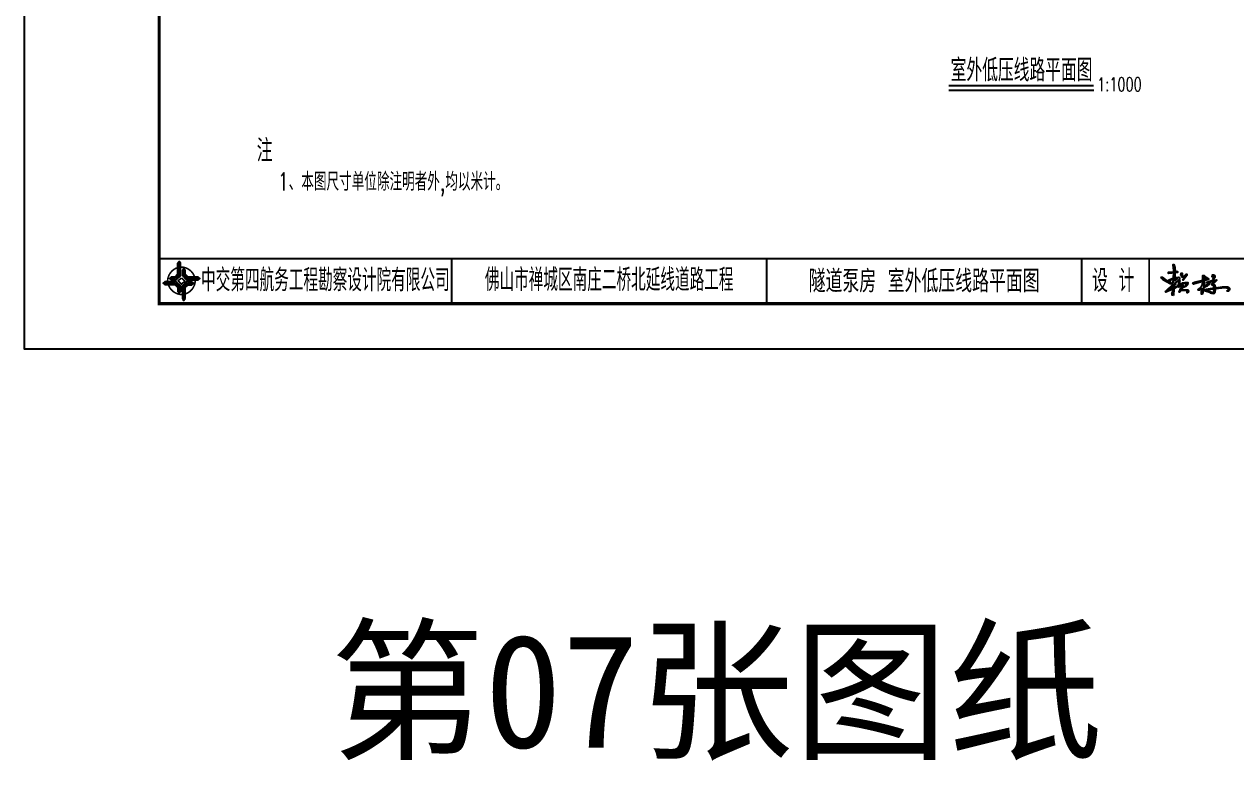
# Model space of a CAD drawing. Header units: millimetres. Extents: x 536322 to 537268, y -176210 to -175465.
# Drawn here: x 536321.5 to 536590.8, y -176209.5 to -176045.8 of the extents above; entities that cross this region are included whole.
import ezdxf
from ezdxf.enums import TextEntityAlignment as Align

# ---------------------------------------------------------------- set-up
doc = ezdxf.new("R2010")
doc.units = ezdxf.units.MM
doc.header["$MEASUREMENT"] = 0
for name, color, linetype in [('1', 1, 'Continuous'), ('图框', 7, 'Continuous'), ('文字', 7, 'Continuous'), ('次轮廓线', 7, 'Continuous')]:
    doc.layers.add(name, color=color, linetype=linetype)
doc.styles.add('-黑体', font='SIMHEI.TTF')
doc.styles.get("Standard").update_dxf_attribs({"font": 'simplex1.shx', "width": 0.8, "bigfont": 'HZTXT.shx'})
doc.styles.add('四航院', font='simplex1.shx', dxfattribs={"width": 0.7, "height": 3.5, "bigfont": 'HZTXT.shx'})

# ---------------------------------------------------------------- blocks, each defined once
blk = doc.blocks.new('tb')
at = {"lineweight": -3}
h = blk.add_hatch(color=256, dxfattribs=at)
h.paths.add_polyline_path([(-1.23, -0.13), (-3.78, -0.14), (-4.14, -0.41), (-1.4, -0.44), (-0.56, -1.24), (-0.54, -2.62), (-0.27, -2.2), (-0.26, -1.06)])
h.paths.add_polyline_path([(0.13, -1.08), (0.14, -3.86), (0.41, -4.26), (0.44, -1.24), (1.25, -0.43), (2.66, -0.43), (2.26, -0.16), (1.07, -0.15)])
h.paths.add_polyline_path([(1.08, 0.3), (3.62, 0.3), (4.02, 0.56), (1.25, 0.57), (0.43, 1.39), (0.43, 2.8), (0.16, 2.41), (0.15, 1.24)])
h.paths.add_polyline_path([(-0.28, 1.21), (-0.28, 3.99), (-0.56, 4.39), (-0.57, 1.41), (-1.38, 0.6), (-2.74, 0.56), (-2.33, 0.3), (-1.2, 0.29)])
for p, q in [((-0.56, 4.39), (-0.57, 1.41)), ((0.43, 2.8), (0.43, 1.39)), ((-1.38, 0.6), (-2.74, 0.56)), ((-0.57, 1.41), (-1.38, 0.6)), ((0.43, 1.39), (1.25, 0.57)), ((1.25, 0.57), (4.02, 0.56)), ((-4.14, -0.41), (-1.4, -0.44)), ((-1.4, -0.44), (-0.56, -1.24)), ((-0.56, -1.24), (-0.54, -2.62)), ((0.41, -4.26), (0.44, -1.24)), ((0.44, -1.24), (1.25, -0.43)), ((1.25, -0.43), (2.66, -0.43))]:
    blk.add_line(p, q, dxfattribs=at)
at = {"lineweight": -3, "const_width": 0.35, "flags": 128}
for points in [[(-0.9, 3.02, 0.324167), (-3.16, -0.14)], [(2.88, 0.92, 0.324403), (-0.24, 3.15)], [(0.75, -2.86, 0.325418), (3.02, 0.26)], [(-2.98, -0.76, 0.322976), (0.14, -2.98)]]:
    blk.add_lwpolyline(points, format="xyb", dxfattribs=at)
at = {"lineweight": -3, "flags": 128}
for points in [[(-0.9, 3.99), (-0.9, 1.58), (-1.53, 0.91), (-2.34, 0.91), (-2.74, 0.56), (-2.33, 0.3), (-1.2, 0.29), (-0.28, 1.21), (-0.28, 3.99), (-0.56, 4.39)], [(3.62, 0.92), (1.43, 0.92), (0.77, 1.54), (0.77, 2.38), (0.43, 2.8), (0.16, 2.41), (0.15, 1.24), (1.08, 0.3), (3.62, 0.3), (4.02, 0.56)], [(-0.04, 0.77), (0.68, 0.04), (-0.04, -0.69), (-0.77, 0.05)], [(-3.73, -0.76), (-1.54, -0.76), (-0.89, -1.39), (-0.89, -2.21), (-0.54, -2.62), (-0.27, -2.2), (-0.26, -1.06), (-1.23, -0.13), (-3.78, -0.14), (-4.14, -0.41)], [(0.75, -3.85), (0.75, -1.43), (1.4, -0.78), (2.26, -0.78), (2.66, -0.43), (2.26, -0.16), (1.07, -0.15), (0.13, -1.08), (0.14, -3.86), (0.41, -4.26)]]:
    blk.add_lwpolyline(points, close=True, dxfattribs=at)
blk = doc.blocks.new('series')
at = {"width": 0.75}
for tag, height, p in [('页码', 4, (-35, -19)), ('图名', 5, (-220, -282)), ('图号', 5, (-20, -282))]:
    blk.add_attdef(tag, text='', height=height, dxfattribs=at).set_placement(p, align=Align.MIDDLE_CENTER)

msp = doc.modelspace()

# ---------------------------------------------------------------- hatches: boundary and pattern name
at = {"linetype": 'Continuous'}
h = msp.add_hatch(color=256, dxfattribs=at)
h.paths.add_polyline_path([(536576.91, -176103.16), (536576.7, -176103.4), (536576.7, -176103.52), (536576.85, -176103.58), (536575.23, -176105.11), (536575.2, -176105.29), (536575.29, -176105.35), (536576.79, -176104.69), (536576.79, -176105.26), (536576.61, -176105.65), (536576.7, -176105.74), (536576.7, -176106.04), (536576.94, -176106.07), (536577.03, -176104.6), (536577.99, -176103.97), (536577.99, -176104.18), (536578.14, -176104.24, -0.219057), (536579.94, -176103.37), (536579.64, -176103.91), (536579.13, -176104.33), (536579.7, -176104.12), (536580.06, -176103.7), (536580.15, -176103.19, 0.293496), (536578.2, -176104), (536578.26, -176103.01), (536578.35, -176102.86), (536578.32, -176102.68), (536578.08, -176102.89, -0.49928), (536577.06, -176104.27), (536577.18, -176103.73), (536577.39, -176103.64), (536577.36, -176103.31), (536577.24, -176103.34), (536577.93, -176102.86), (536578.26, -176102.44), (536578.29, -176102.17), (536578.08, -176102.02), (536577.24, -176102.08), (536577.24, -176101.33), (536577.33, -176100.97), (536577.72, -176100.88), (536577.72, -176101), (536577.87, -176100.97), (536577.87, -176100.73), (536577.33, -176100.76), (536577.27, -176099.89), (536577.06, -176099.2), (536576.91, -176099.2), (536576.88, -176099.5), (536576.97, -176099.62), (536577.03, -176100.82), (536576.7, -176100.94), (536575.86, -176100.94), (536575.86, -176101.18), (536576.61, -176101.15), (536577.03, -176101.03), (536576.97, -176102.2), (536575.86, -176102.65), (536575.95, -176102.98), (536576.1, -176102.98), (536576.1, -176102.8), (536576.31, -176102.8), (536576.43, -176102.62), (536576.97, -176102.44)])
h.paths.add_polyline_path([(536577.18, -176102.77), (536577.24, -176102.35), (536577.78, -176102.26), (536577.78, -176102.38), (536577.27, -176102.83)], flags=16)
h.paths.add_polyline_path([(536576.82, -176103.88), (536576.82, -176104.42), (536575.86, -176104.9)], flags=16)
for points in [[(536576.19, -176103.52), (536576.52, -176103.55), (536576.55, -176103.4), (536576.4, -176103.22), (536576.31, -176103.31), (536575.77, -176103.04), (536574.45, -176102.02), (536574.24, -176102.02, 0.426792), (536574.66, -176102.5), (536574.75, -176102.65)], [(536578.71, -176101.75), (536578.71, -176101.51), (536578.59, -176101.54), (536578.65, -176101.15), (536578.89, -176101.15), (536578.95, -176102.05), (536578.86, -176102.05)], [(536579.13, -176102.71), (536579.07, -176102.65), (536579.67, -176101.63), (536579.37, -176101.69), (536579.79, -176101.33), (536579.94, -176101.36), (536579.94, -176101.63)], [(536585.73, -176102.41), (536585.82, -176102.5), (536586.12, -176102.11, 0.66475), (536585.64, -176101.51), (536585.58, -176101.93), (536585.76, -176101.78, -0.537712)]]:
    msp.add_hatch(color=256, dxfattribs=at).paths.add_polyline_path(points)
h = msp.add_hatch(color=256, dxfattribs=at)
h.paths.add_polyline_path([(536582.49, -176104.72), (536582.46, -176104.87), (536582.73, -176104.87), (536583.3, -176104.63), (536583.18, -176105.17), (536583.21, -176105.77), (536583.39, -176105.77), (536583.63, -176104.42), (536584.35, -176104), (536584.95, -176103.49), (536584.92, -176103.31), (536584.74, -176103.49), (536583.69, -176104.03), (536583.84, -176103.25), (536583.69, -176103.25), (536583.78, -176102.83), (536584.77, -176102.56), (536584.77, -176102.41), (536584.11, -176102.05), (536583.75, -176101.63), (536583.51, -176101.63), (536583.45, -176102.68), (536581.62, -176103.16), (536581.56, -176103.25), (536581.32, -176103.28), (536581.26, -176103.46), (536581.38, -176103.55), (536583.45, -176102.95), (536583.42, -176103.67), (536583.15, -176104.09)])
h.paths.add_polyline_path([(536583.78, -176102.59), (536583.78, -176102.05), (536584.35, -176102.44)], flags=16)
h = msp.add_hatch(color=256, dxfattribs=at)
h.paths.add_polyline_path([(536585.97, -176102.95), (536585.46, -176103.49), (536585.46, -176103.67), (536586.03, -176104.09), (536586, -176104.39), (536583.81, -176104.78), (536583.78, -176104.93), (536583.87, -176105.05), (536585.07, -176105.44), (536585.16, -176105.56), (536585.73, -176105.74), (536585.97, -176105.68), (536586.12, -176105.44), (536586.24, -176104.63), (536588.43, -176104.39), (536589.15, -176104.51), (536589.15, -176104.78), (536588.94, -176104.96), (536588.91, -176105.14, 1.055254), (536588.94, -176104.18), (536587.83, -176104.15), (536586.27, -176104.36), (536586.06, -176103.73), (536585.73, -176103.58), (536586.51, -176102.74), (536586.54, -176102.59), (536585.73, -176102.65), (536584.38, -176103.1), (536584.38, -176103.28), (536584.59, -176103.34), (536585.37, -176103.04)])
h.paths.add_polyline_path([(536586.03, -176104.63), (536585.91, -176105.32), (536585.76, -176105.47), (536585.37, -176105.38), (536584.41, -176104.9)], flags=16)
h = msp.add_hatch(color=256, dxfattribs=at)
edge = h.paths.add_edge_path()
edge.add_line((536580.12, -176105.53), (536580.03, -176105.53))
edge.add_line((536580.03, -176105.53), (536580.03, -176105.11))
edge.add_line((536580.03, -176105.11), (536579.94, -176104.99))
edge.add_line((536579.94, -176104.99), (536578.53, -176104.99))
edge.add_line((536578.53, -176104.99), (536578.32, -176105.35))
edge.add_line((536578.32, -176105.35), (536578.23, -176105.32))
edge.add_line((536578.23, -176105.32), (536578.56, -176104.48))
edge.add_line((536578.56, -176104.48), (536578.65, -176104.48))
edge.add_line((536578.65, -176104.48), (536578.92, -176103.82))
edge.add_line((536578.92, -176103.82), (536579.07, -176103.82))
edge.add_line((536579.07, -176103.82), (536579.07, -176104.15))
edge.add_line((536579.07, -176104.15), (536578.68, -176104.81))
edge.add_line((536578.68, -176104.81), (536580.12, -176104.84))
edge.add_arc((536579.85, -176105.18), 0.438, -51.9818, 51.9818, ccw=False)

# ---------------------------------------------------------------- linework, layer by layer
msp.add_line((536527, -176060.44), (536559.24, -176060.44))
msp.add_lwpolyline([(536741.54, -176117.92), (536741.54, -175820.92), (536321.54, -175820.92), (536321.54, -176117.92)], close=True)
for points, const_width in [([(536731.54, -175830.92), (536351.54, -175830.92), (536351.54, -176107.92), (536731.54, -176107.92), (536731.54, -175830.92)], 0.7), ([(536527, -176059.44), (536559.24, -176059.44)], 0.4), ([(536351.54, -176097.92), (536731.54, -176097.92)], 0.4)]:
    msp.add_lwpolyline(points, dxfattribs=dict(const_width=const_width))
for points in [[(536576.94, -176106.07), (536576.7, -176106.04), (536576.7, -176105.74), (536576.61, -176105.65), (536576.79, -176105.26), (536576.79, -176104.69), (536575.29, -176105.35), (536575.2, -176105.29), (536575.23, -176105.11), (536576.85, -176103.58), (536576.7, -176103.52), (536576.7, -176103.4), (536576.91, -176103.16), (536576.97, -176102.44), (536576.43, -176102.62), (536576.31, -176102.8), (536576.1, -176102.8), (536576.1, -176102.98), (536575.95, -176102.98), (536575.86, -176102.65), (536576.97, -176102.2), (536577.03, -176101.03), (536576.61, -176101.15), (536575.86, -176101.18), (536575.86, -176100.94), (536576.7, -176100.94), (536577.03, -176100.82), (536576.97, -176099.62), (536576.88, -176099.5), (536576.91, -176099.2), (536577.06, -176099.2), (536577.27, -176099.89), (536577.33, -176100.76), (536577.87, -176100.73), (536577.87, -176100.97), (536577.72, -176101), (536577.72, -176100.88), (536577.33, -176100.97), (536577.24, -176101.33), (536577.24, -176102.08), (536578.08, -176102.02), (536578.29, -176102.17), (536578.26, -176102.44), (536577.93, -176102.86), (536577.24, -176103.34), (536577.36, -176103.31), (536577.39, -176103.64), (536577.18, -176103.73), (536577.06, -176104.27, 0.49928), (536578.08, -176102.89), (536578.32, -176102.68), (536578.35, -176102.86), (536578.26, -176103.01), (536578.2, -176104, -0.293496), (536580.15, -176103.19), (536580.06, -176103.7), (536579.7, -176104.12), (536579.13, -176104.33), (536579.64, -176103.91), (536579.94, -176103.37, 0.219057), (536578.14, -176104.24), (536577.99, -176104.18), (536577.99, -176103.97), (536577.03, -176104.6)], [(536576.52, -176103.55), (536576.19, -176103.52), (536574.75, -176102.65), (536574.66, -176102.5, -0.426792), (536574.24, -176102.02), (536574.45, -176102.02), (536575.77, -176103.04), (536576.31, -176103.31), (536576.4, -176103.22), (536576.55, -176103.4)], [(536585.73, -176105.74), (536585.16, -176105.56), (536585.07, -176105.44), (536583.87, -176105.05), (536583.78, -176104.93), (536583.81, -176104.78), (536586, -176104.39), (536586.03, -176104.09), (536585.46, -176103.67), (536585.46, -176103.49), (536585.97, -176102.95), (536585.37, -176103.04), (536584.59, -176103.34), (536584.38, -176103.28), (536584.38, -176103.1), (536585.73, -176102.65), (536586.54, -176102.59), (536586.51, -176102.74), (536585.73, -176103.58), (536586.06, -176103.73), (536586.27, -176104.36), (536587.83, -176104.15), (536588.94, -176104.18, -1.055254), (536588.91, -176105.14), (536588.94, -176104.96), (536589.15, -176104.78), (536589.15, -176104.51), (536588.43, -176104.39), (536586.24, -176104.63), (536586.12, -176105.44), (536585.97, -176105.68)], [(536585.82, -176102.5), (536585.73, -176102.41, 0.537712), (536585.76, -176101.78), (536585.58, -176101.93), (536585.64, -176101.51, -0.66475), (536586.12, -176102.11)], [(536580.12, -176105.53), (536580.03, -176105.53), (536580.03, -176105.11), (536579.94, -176104.99), (536578.53, -176104.99), (536578.32, -176105.35), (536578.23, -176105.32), (536578.56, -176104.48), (536578.65, -176104.48), (536578.92, -176103.82), (536579.07, -176103.82), (536579.07, -176104.15), (536578.68, -176104.81), (536580.12, -176104.84, -0.487536)]]:
    msp.add_lwpolyline(points, format="xyb", close=True, dxfattribs=at)
for points in [[(536577.27, -176102.83), (536577.78, -176102.38), (536577.78, -176102.26), (536577.24, -176102.35), (536577.18, -176102.77)], [(536578.71, -176101.75), (536578.71, -176101.51), (536578.59, -176101.54), (536578.65, -176101.15), (536578.89, -176101.15), (536578.95, -176102.05), (536578.86, -176102.05)], [(536579.13, -176102.71), (536579.07, -176102.65), (536579.67, -176101.63), (536579.37, -176101.69), (536579.79, -176101.33), (536579.94, -176101.36), (536579.94, -176101.63)], [(536583.39, -176105.77), (536583.21, -176105.77), (536583.18, -176105.17), (536583.3, -176104.63), (536582.73, -176104.87), (536582.46, -176104.87), (536582.49, -176104.72), (536583.15, -176104.09), (536583.42, -176103.67), (536583.45, -176102.95), (536581.38, -176103.55), (536581.26, -176103.46), (536581.32, -176103.28), (536581.56, -176103.25), (536581.62, -176103.16), (536583.45, -176102.68), (536583.51, -176101.63), (536583.75, -176101.63), (536584.11, -176102.05), (536584.77, -176102.41), (536584.77, -176102.56), (536583.78, -176102.83), (536583.69, -176103.25), (536583.84, -176103.25), (536583.69, -176104.03), (536584.74, -176103.49), (536584.92, -176103.31), (536584.95, -176103.49), (536584.35, -176104), (536583.63, -176104.42)], [(536583.78, -176102.59), (536584.35, -176102.44), (536583.78, -176102.05)], [(536575.86, -176104.9), (536576.82, -176104.42), (536576.82, -176103.88)], [(536585.91, -176105.32), (536586.03, -176104.63), (536584.41, -176104.9), (536585.37, -176105.38), (536585.76, -176105.47)]]:
    msp.add_lwpolyline(points, close=True, dxfattribs=at)
at = {"layer": '图框', "const_width": 0.4}
for points in [[(536416.54, -176097.92), (536416.54, -176107.92)], [(536486.54, -176107.92), (536486.54, -176097.92)], [(536556.54, -176107.92), (536556.54, -176097.92)], [(536571.54, -176107.92), (536571.54, -176097.92)]]:
    msp.add_lwpolyline(points, dxfattribs=at)

# ---------------------------------------------------------------- block references
at = {"lineweight": -3}
msp.add_blockref('tb', (536356.54, -176102.91), dxfattribs=at)
at = {"layer": '次轮廓线'}
ref = msp.add_blockref('series', (536741.54, -175820.92), dxfattribs=at)
ref.add_attrib('页码', '第  7  页    共  19  页', dxfattribs={"layer": '0', "height": 4, "width": 0.75}).set_placement((536706.54, -175839.92), align=Align.MIDDLE_CENTER)
ref.add_attrib('图名', '隧道泵房 室外低压线路平面图', dxfattribs={"layer": '0', "height": 5, "width": 0.75}).set_placement((536521.54, -176102.92), align=Align.MIDDLE_CENTER)
ref.add_attrib('图号', 'S5-DQ-01-7', dxfattribs={"layer": '0', "height": 4.8, "width": 0.5}).set_placement((536721.54, -176102.92), align=Align.MIDDLE_CENTER)

# ---------------------------------------------------------------- texts
at = {"style": '-黑体'}
msp.add_text('第07张图纸', height=25.2, dxfattribs=at).set_placement((536389.49, -176206.59))
at = {"layer": '1', "color": 0, "linetype": 'Continuous', "style": '四航院', "width": 0.7}
for s, height, p in [('室外低压线路平面图', 5, (536527.45, -176058.52)), ('注', 5, (536373.22, -176076.38)), ('1、本图尺寸单位除注明者外,均以米计。', 4, (536377.92, -176082.79))]:
    msp.add_text(s, height=height, dxfattribs=at).set_placement(p)
at = {"layer": '图框'}
for s, width, p in [('中交第四航务工程勘察设计院有限公司', 0.65, (536388.47, -176102.67)), ('佛山市禅城区南庄二桥北延线道路工程', 0.65, (536451.54, -176102.6)), ('设 计', 0.7, (536563.58, -176102.82))]:
    msp.add_text(s, height=5, dxfattribs=dict(at, width=width)).set_placement(p, align=Align.MIDDLE_CENTER)
at = {"layer": '文字', "width": 0.7}
msp.add_text('1:1000', height=3, dxfattribs=at).set_placement((536564.95, -176059.14), align=Align.MIDDLE_CENTER)

doc.saveas('drawing.dxf')
